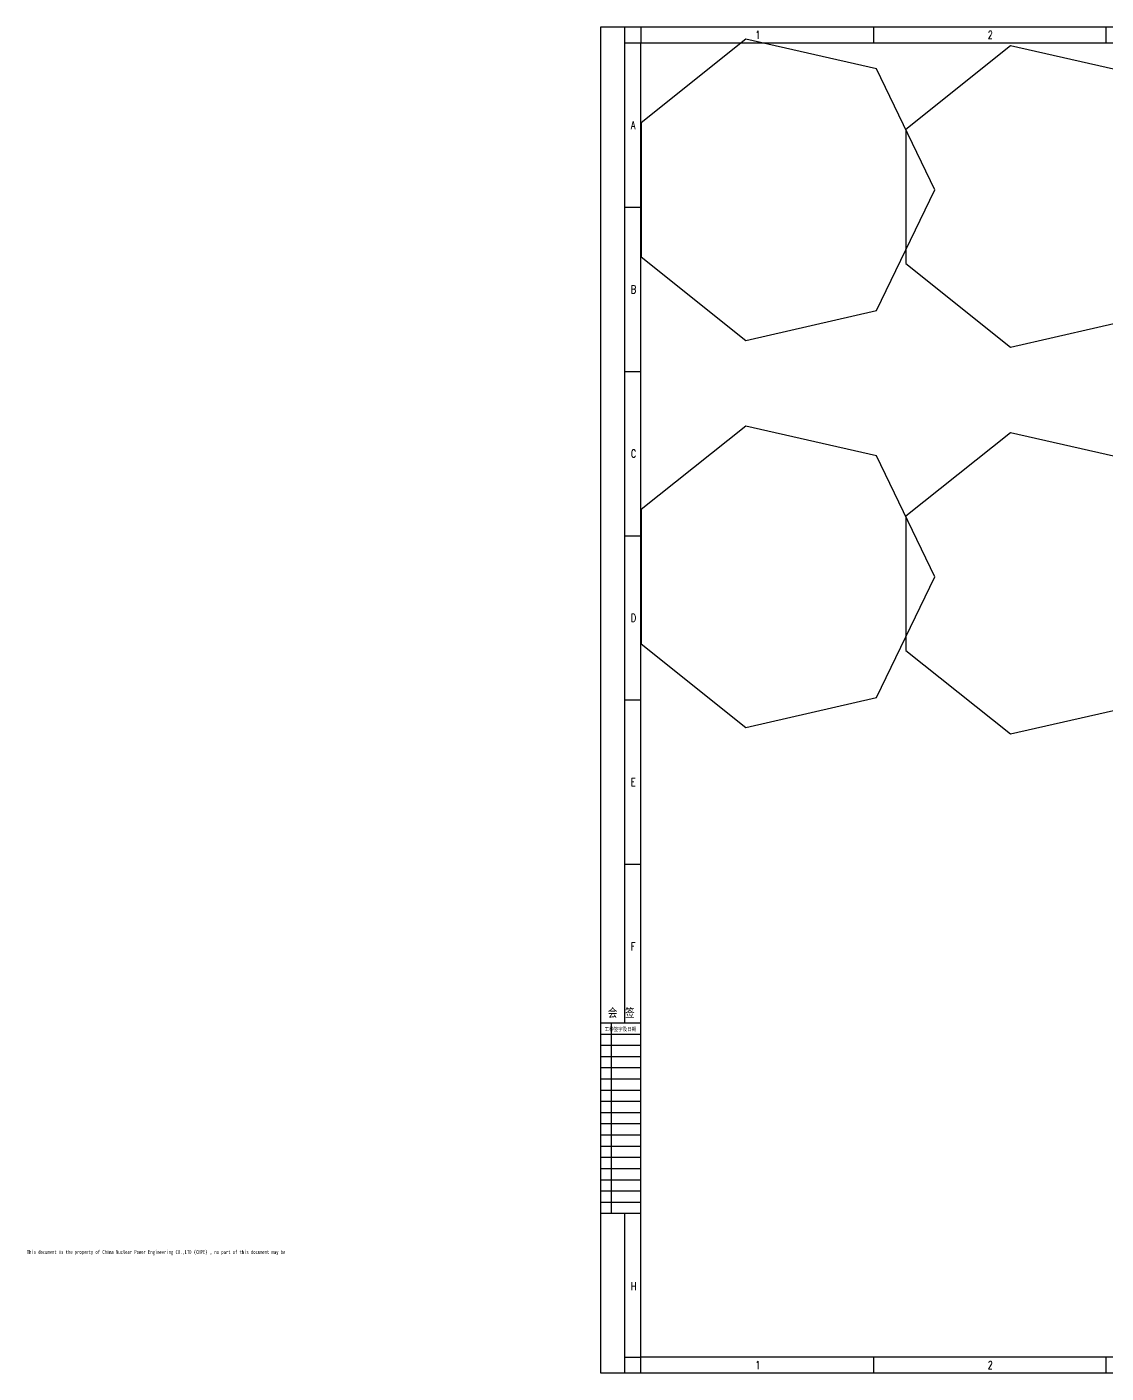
# Model space of a CAD drawing. Extents: x 289831 to 409659, y -93974 to -72949.
# Drawn here: x 363521 to 380373, y -93974 to -72949 of the extents above; entities that cross this region are included whole.
import ezdxf
from ezdxf.enums import TextEntityAlignment as Align

# ---------------------------------------------------------------- set-up
doc = ezdxf.new("R2010")
doc.units = 0
doc.linetypes.add('CONTINOUS', pattern=[0])
doc.layers.get('0').update_dxf_attribs({"linetype": 'CONTINUOUS'})
for name, color, linetype in [('1', 7, 'CONTINUOUS'), ('B版云线202106', 2, 'CONTINUOUS'), ('C77(文本)', 7, 'CONTINUOUS'), ('图框', 4, 'CONTINOUS')]:
    doc.layers.add(name, color=color, linetype=linetype)
doc.styles.add('HZ', font='TXT.shx', dxfattribs={"width": 0.7, "bigfont": 'hz.shx'})
doc.styles.add('宋体', font='', dxfattribs={"width": 0.7})
doc.styles.get('宋体').set_extended_font_data('SimSun')

# ---------------------------------------------------------------- blocks, each defined once
blk = doc.blocks.new('tk1')
at = {"color": 0}
for p, q in [((46134, -557127), (45509, -557127)), ((45676, -560102), (45676, -557127)), ((46134, -557302), (45509, -557302)), ((46134, -557477), (45509, -557477)), ((46134, -557652), (45509, -557652)), ((46134, -557827), (45509, -557827)), ((46134, -558002), (45509, -558002)), ((46134, -558177), (45509, -558177)), ((46134, -558352), (45509, -558352)), ((46134, -558527), (45509, -558527)), ((46134, -558702), (45509, -558702)), ((46134, -558877), (45509, -558877)), ((46134, -559052), (45509, -559052)), ((46134, -559227), (45509, -559227)), ((46134, -559402), (45509, -559402)), ((46134, -559577), (45509, -559577)), ((46134, -559752), (45509, -559752)), ((46134, -559927), (45509, -559927)), ((46134, -560102), (45509, -560102))]:
    blk.add_line(p, q, dxfattribs=at)
at = {"color": 4, "flags": 128}
for points in [[(45509, -562593), (45509, -541568)], [(45509, -541568), (82684, -541568)], [(46134, -541568), (46134, -541818)], [(49764, -541568), (49764, -541818)], [(53394, -541568), (53394, -541818)], [(57024, -541568), (57024, -541818)], [(60654, -541568), (60654, -541818)], [(64284, -541568), (64284, -541818)], [(67914, -541568), (67914, -541818)], [(71544, -541568), (71544, -541818)], [(75174, -541568), (75174, -541818)], [(78804, -541568), (78804, -541818)], [(82434, -541568), (82434, -541818)], [(82684, -541568), (82684, -562593)], [(45884, -541818), (46134, -541818)], [(49764, -562343), (49764, -562593)], [(53394, -562343), (53394, -562593)], [(57024, -562343), (57024, -562593)], [(60654, -562343), (60654, -562593)], [(64284, -562343), (64284, -562593)], [(67914, -562343), (67914, -562593)], [(71544, -562343), (71544, -562593)], [(75174, -562343), (75174, -562593)], [(78804, -562343), (78804, -562593)], [(82684, -562593), (45509, -562593)]]:
    blk.add_lwpolyline(points, dxfattribs=at)
at = {"color": 4}
blk.add_lwpolyline([(45884, -557127), (45884, -541568)], dxfattribs=at)
at = {"flags": 128}
for points in [[(45884, -541818), (46134, -541818)], [(82434, -541818), (82684, -541818)], [(45884, -544383), (46134, -544383)], [(82434, -544383), (82684, -544383)], [(45884, -546949), (46134, -546949)], [(82434, -546949), (82684, -546949)], [(45884, -549515), (46134, -549515)], [(82434, -549515), (82684, -549515)], [(45884, -552080), (46134, -552080)], [(82434, -552080), (82684, -552080)], [(45884, -554646), (46134, -554646)], [(82434, -554646), (82684, -554646)], [(82434, -557211), (82684, -557211)], [(82434, -559777), (82684, -559777)], [(45884, -562343), (46134, -562343)], [(46134, -562593), (46134, -562343)], [(82432, -562593), (82432, -562343)], [(82434, -562343), (82684, -562343)]]:
    blk.add_lwpolyline(points, dxfattribs=at)
blk.add_lwpolyline([(46134, -541818), (82432, -541818), (82432, -562343), (46134, -562343)], close=True)
blk.add_lwpolyline([(45884, -562593), (45884, -560102)])
at = {"layer": 'C77(文本)', "color": 4}
for p in [(77932, -541818), (82432, -554137)]:
    blk.add_line(p, (82432, -541818), dxfattribs=at)
at = {"color": 0, "style": 'HZ', "width": 0.7}
for s, p in [('1', (47922, -541755)), ('2', (51552, -541755)), ('3', (55182, -541755)), ('4', (58812, -541755)), ('5', (62442, -541755)), ('6', (66072, -541755)), ('7', (69702, -541755)), ('8', (73332, -541755)), ('9', (76962, -541755)), ('10', (80592, -541755)), ('A', (45980, -543163)), ('A', (82530, -543163)), ('B', (45980, -545729)), ('B', (82530, -545729)), ('C', (45980, -548294)), ('C', (82530, -548294)), ('D', (45980, -550860)), ('D', (82530, -550860)), ('E', (45980, -553426)), ('E', (82530, -553426)), ('F', (45980, -555991)), ('F', (82530, -555991)), ('G', (82530, -558557)), ('H', (82530, -561123)), ('H', (45980, -561299)), ('1', (47922, -562530)), ('2', (51552, -562530)), ('3', (55182, -562530)), ('4', (58812, -562530)), ('5', (62442, -562530)), ('6', (66072, -562530)), ('7', (69702, -562530)), ('8', (73332, -562530)), ('9', (76962, -562530)), ('10', (80592, -562530))]:
    blk.add_text(s, height=125, dxfattribs=at).set_placement(p)
at = {"color": 0, "style": 'HZ', "width": 0.9}
blk.add_text('会 签  ', height=150, dxfattribs=at).set_placement((45947, -557047), align=Align.CENTER)
at = {"layer": '图框', "color": 3, "style": 'HZ', "width": 0.9}
blk.add_text('工种签字及日期', height=60, dxfattribs=at).set_placement((45814, -557256), align=Align.CENTER)

msp = doc.modelspace()

# ---------------------------------------------------------------- linework, layer by layer
for points in [[(372484, -72949), (409659, -72949), (409659, -93974), (372484, -93974)], [(377699, -75492), (376790, -73605), (374748, -73139), (373111, -74445), (373111, -76540), (374748, -77846), (376790, -77380)], [(381833, -75596), (380924, -73709), (378882, -73243), (377245, -74549), (377245, -76643), (378882, -77949), (380924, -77483)], [(377699, -81535), (376790, -79648), (374748, -79182), (373111, -80488), (373111, -82583), (374748, -83889), (376790, -83423)], [(381833, -81639), (380924, -79752), (378882, -79286), (377245, -80592), (377245, -82686), (378882, -83992), (380924, -83526)]]:
    msp.add_lwpolyline(points, close=True)

# ---------------------------------------------------------------- block references
at = {"layer": 'B版云线202106'}
msp.add_blockref('tk1', (326975, 468619), dxfattribs=at)

# ---------------------------------------------------------------- texts
at = {"layer": '1', "color": 2, "ltscale": 0.8, "style": '宋体', "width": 0.7}
msp.add_text('This document is the property of China Nuclear Power Engineering CO.,LTD (CNPE) , no part of this document may be', height=62.503, dxfattribs=at).set_placement((363520, -92114))

doc.saveas('drawing.dxf')
